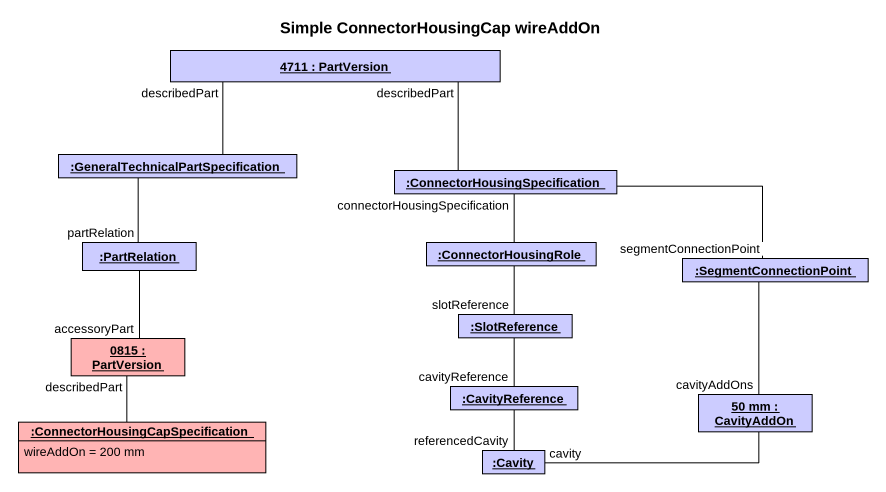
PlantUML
@startuml
title Simple ConnectorHousingCap wireAddOn
hide circle
hide empty members
object "4711 : PartVersion" as o4711 #CCCCFF
object ":GeneralTechnicalPartSpecification" as GeneralTechnicalPartSpecific #CCCCFF
object ":ConnectorHousingSpecification" as ConnectorHousingSpecificatio #CCCCFF
object ":PartRelation" as PartRelation #CCCCFF
object ":ConnectorHousingRole" as ConnectorHousingRole #CCCCFF
object ":SegmentConnectionPoint" as SegmentConnectionPoint #CCCCFF
object ":SlotReference" as SlotReference #CCCCFF
object "0815 : PartVersion" as o0815 #FFB4B4
object ":CavityReference" as CavityReference #CCCCFF
object "50 mm : CavityAddOn" as o50_mm #CCCCFF
object ":ConnectorHousingCapSpecification" as ConnectorHousingCapSpecifica #FFB4B4 {
  wireAddOn = 200 mm
}
object ":Cavity" as Cavity #CCCCFF
o4711 -- GeneralTechnicalPartSpecific : describedPart
o4711 -- ConnectorHousingSpecificatio : describedPart
GeneralTechnicalPartSpecific -- PartRelation : partRelation
ConnectorHousingSpecificatio -- ConnectorHousingRole : connectorHousingSpecification
PartRelation -- o0815 : accessoryPart
ConnectorHousingRole -- SlotReference : slotReference
SegmentConnectionPoint -left- ConnectorHousingSpecificatio : segmentConnectionPoint
SegmentConnectionPoint -- o50_mm : cavityAddOns
SlotReference -- CavityReference : cavityReference
CavityReference -- Cavity : referencedCavity
o50_mm -left- Cavity : cavity
ConnectorHousingCapSpecifica -up- o0815 : describedPart
@enduml
